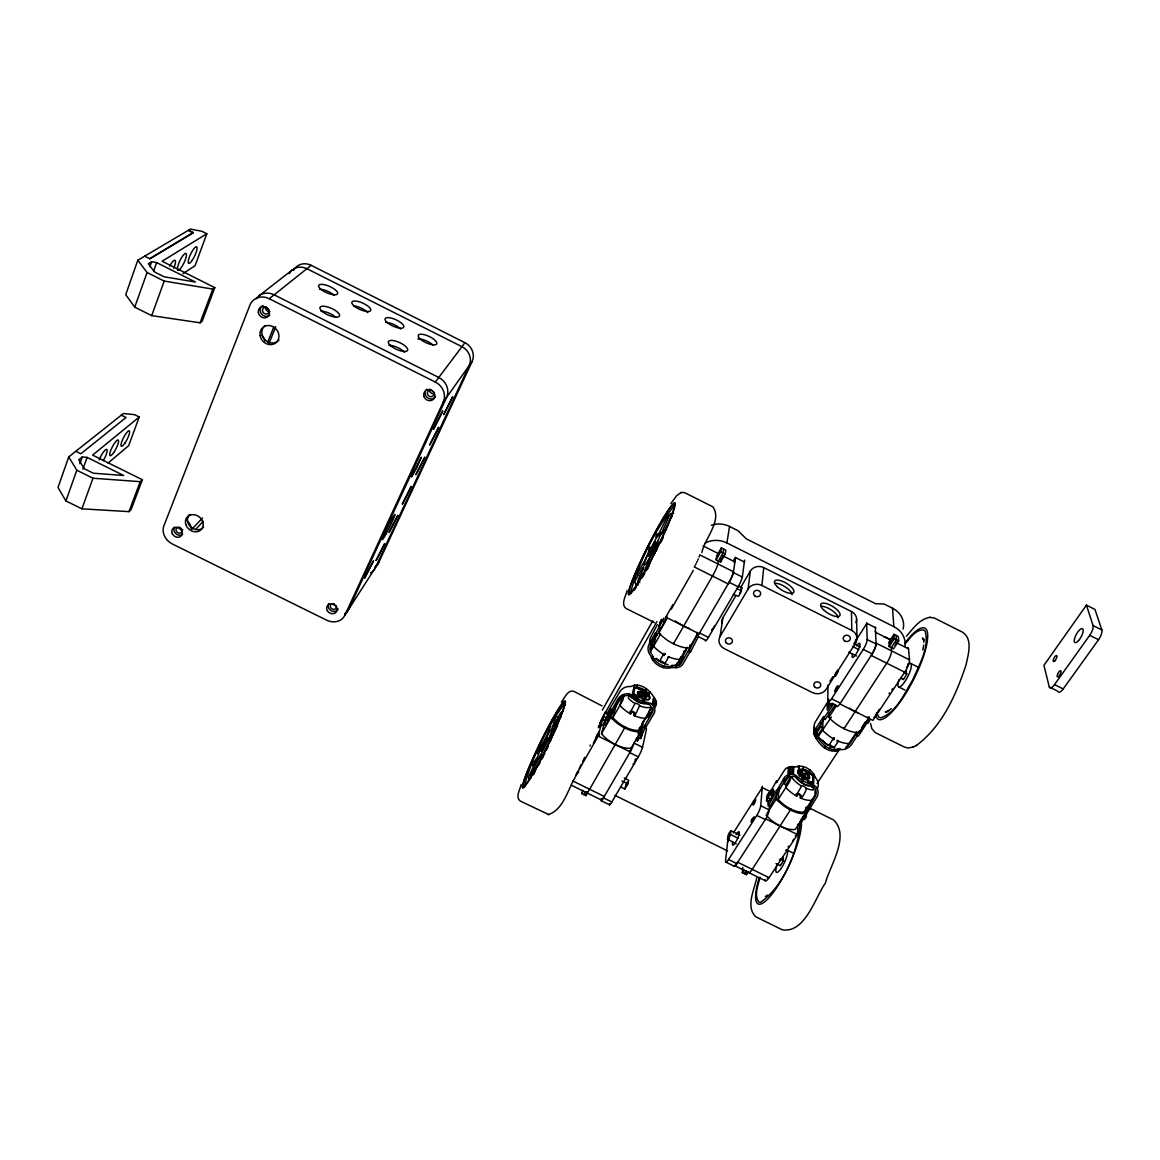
<?xml version="1.0" encoding="UTF-8"?>
<svg xmlns="http://www.w3.org/2000/svg" width="1160" height="1160" viewBox="0 0 1160 1160"><rect width="100%" height="100%" fill="white"/><g stroke="black" fill="none" stroke-linecap="round" stroke-linejoin="round"><path stroke-width="1.5" d="M828.689 699.291L828.631 703.932L831.647 705.425M869.391 716.865L859.125 732.453A23.098 9.512 32.8 0 1 828.863 717.387L828.936 712.312M829.124 702.844L827.268 705.483L827.196 710.137L831.894 703.525M827.979 685.183L827.761 701.104A7.888 1.798 -63.5 0 0 831.589 698.798L863.272 649.397A8.033 1.856 -63 0 0 867.187 639.537L866.607 622.775M721.796 558.496L722.999 557.264M822.933 720.172L822.744 730.379L824.079 731.786A20.822 8.744 32.9 0 0 833.315 738.702L833.692 739.906L833.678 738.456A1.987 0.841 33 0 1 833.736 738.238M835.055 705.265L825.195 719.49L823.498 718.562L823.528 716.663L814.683 730.264A8.758 7.554 4.8 0 0 814.015 732.99C816.567 743.067 828.806 755.464 839.884 749.693A12.325 10.614 4 0 0 851.527 744.503L857.399 735.585M838.462 740.993L834.127 747.635L832.865 747.069A2.987 1.276 33.1 0 0 828.37 744.836L826.529 743.879A16.82 7.148 33 0 1 821.106 739.543L817.22 735.643A1.972 1.696 5 0 1 816.452 733.323L820.714 726.682L820.816 722.158M767.949 801.168L768.065 806.011L784.319 777.519A8.598 7.322 6.9 0 1 786.582 775.678L791.033 774.416L794.977 774.837L803.053 780.956L815.799 786.437A12.079 10.252 6.3 0 1 816.654 797.486L801.444 822.309L801.139 821.019M837.143 740.182L837.114 741.602L838.448 741.254A20.822 8.744 32.9 0 0 847.699 743.531L849.047 743.473M839.332 748.505C830.386 752.941 822.092 744.067 817.495 737.354L817.568 734.323M817.902 737.818L817.974 734.773M815.088 790.264L814.958 795.325L804.039 811.957M817.495 737.354L816.466 730.757M817.147 736.875L817.22 733.83M811.71 800.284L810.347 800.4A20.416 9.294 33.5 0 1 801.183 798.327L800.342 797.935L800.893 795.745A1.958 0.899 33.6 0 0 799.24 793.904A1.958 0.899 33.6 0 0 797.486 794.063L796.992 796.282L796.152 795.832A20.416 9.294 33.5 0 1 787.176 788.916L785.885 787.495L786.045 784.711L790.743 776.721A1.929 1.653 6.9 0 0 788.133 777.316L784.015 783.711L786.045 784.711M814.74 736.44L814.9 730.365M813.537 786.582L813.319 789.96A16.588 7.468 33.4 0 1 807.896 789.003L806.069 788.133A2.943 1.334 33.5 0 0 801.647 785.943L796.152 795.542M769.08 794.034L776.663 780.782L776.533 782.739L784.784 769.689A8.526 7.279 6.8 0 1 787.016 767.847L791.439 766.586L795.354 767.006C802.183 764.353 810.13 768.413 813.885 774.329L813.566 786.074C807.186 787.611 799.486 780.665 794.44 776.403L787.669 777.069A6.713 5.728 6.9 0 0 785.9 778.519L769.79 806.794L769.587 805.547M815.901 738.311L815.987 735.266M816.567 735.846L816.104 728.538M797.964 773.053A9.411 4.51 23.5 0 1 798.065 770.515C803.126 766.673 810.448 771.531 813.001 776.446L812.827 782.449L811.492 782.304L803.213 778.374L797.949 773.053M814.117 734.396L814.233 725.421A8.685 7.511 4.7 0 1 814.9 722.695L828.82 700.103M813.435 773.677L813.087 785.885L811.71 787.002M814.465 735.774L814.335 726.812M805.591 812.797L814.958 796.644A10.136 8.613 6.3 0 0 814.233 787.364L812.145 787.176M810.057 781.84L809.985 784.508L810.666 782.072M867.985 716.865L867.376 722.39L858.429 736.02L856.689 735.15L856.66 733.236L849.802 743.647A10.353 8.918 4 0 1 846.017 746.909M806.403 813.392L806.287 816.77L804.46 819.54M808.288 783.682L808.375 781.144L808.172 783.623M635.883 583.48L637.957 585.394M766.035 814.9A22.33 10.556 33.8 0 0 795.325 829.385L805.779 813.493L806.011 807.012M801.952 782.26L802.851 778.128M803.3 766.659L802.749 770.762L799.066 770.878M802.473 771.69L802.285 776.591L800.748 775.837L800.951 770.936L802.473 771.69L800.356 774.952M765.005 879.671A9.367 2.248 -65.1 0 0 769.065 877.67L797.5 834.606L797.949 824.107M637.391 740.24L637.376 741.37L654.284 713.081A8.555 7.453 13.9 0 0 654.82 710.355L653.616 706.28L651.079 703.482L641.524 700.973L628.865 693.738A11.991 10.469 14.9 0 0 617.947 699.016L603.91 724.594L604.795 720.2M635.738 739.34L635.723 740.471L652.5 712.385A6.684 5.829 13.9 0 0 652.906 710.268L649.89 704.743L640.625 702.423L628.836 695.434A10.078 8.787 14.9 0 0 619.658 699.857L605.607 725.435L605.723 724.333M793.426 774.503L793.803 766.673M791.831 774.387L792.222 766.571M792.628 774.416L793.019 766.601M790.917 809.057L752.245 869.391A9.367 2.146 -65 0 1 748.36 871.957M790.236 774.488L790.656 766.673M789.467 774.634L789.887 766.803M787.973 775.054L788.394 767.224M784.015 783.711L784.29 778.984M800.342 797.935L800.429 796.456A1.958 0.899 33.6 0 0 799.965 795.499M803.213 778.374L802.241 782.434M778.984 787.582L778.215 799.37L779.505 800.806A20.329 9.411 33.6 0 0 802.575 812.232L803.938 812.102M766.963 813.45L776.33 798.921L776.924 789.931M565.196 705.28L564.92 703.09C546.737 727.596 532.266 757.19 524.204 786.596L524.929 786.523M728.03 838.549L725.551 860.691A7.511 1.595 -64.9 0 0 728.553 859.502L756.813 815.408L765.281 819.598A7.598 1.696 -64.6 0 0 769.182 809.912L769.442 806.36M770.356 793.933L770.617 790.38M769.428 800.371L768.543 801.763L766.528 800.777L768.312 797.979L768.688 793.005L773.038 795.151M766.528 800.777L766.905 795.789L768.688 793.005M756.813 815.408A7.598 1.653 -64.6 0 0 760.742 805.736L762.337 786.277M742.835 867.419L742.327 872.654L746.445 874.669L746.75 871.174M536.775 758.336L534.89 763.439M735.6 596.124L722.898 617.714L720.07 636.492A10.02 8.918 8.9 0 0 724.318 648.658L812.449 692.578A10.063 8.802 4.3 0 0 826.094 689.345L855.717 642.857A10.252 9.062 1.7 0 0 851.788 630.475L761.873 585.466L763.744 567.602A9.947 9.005 6 0 0 750.303 571.097L741.08 586.8M736.266 843.958L727.842 839.318A4.944 1.029 -64.8 0 0 730.133 835.707L731.061 830.734L739.862 835.069M727.436 839.608L728.364 834.62A4.944 1.029 -64.8 0 1 730.655 831.038L731.061 830.734M634.766 697.61L635.086 694.825L633.563 693.549L634.81 688.083L635.738 687.938A9.614 4.466 30.2 0 1 647.034 693.115A9.614 4.466 30.2 0 1 647.904 700.031M720.07 636.492L748.098 589.019L750.303 571.097M811.144 785.059L811.492 782.304L811.58 785.247M733.294 594.399L738.456 596.269A5.278 0.783 -63.2 0 0 740.936 592.078L741.878 587.801L738.731 586.235M656.139 537.124L656.226 534.311A5.118 0.943 27.6 0 1 657.691 534.339L658.024 534.441A4.857 0.899 27.6 0 1 658.372 534.572L659.359 532.701M697.16 632.447L696.565 635.723L705.367 640.117A7.917 1.145 -63.5 0 0 708.412 637.405L738.122 586.786A8.062 1.175 -63.2 0 0 742.342 577.042L744.589 560.135M797.036 833.359L796.326 835.389M795.253 835.809L796.079 835.78M601.851 725.493C596.951 726.639 604.548 716.822 599.299 726M672.916 604.606L665.782 617.149L699.103 633.766L729.118 582.291A8.062 1.131 -63.2 0 0 733.366 572.547L735.571 557.423M891.852 689.866L893.011 688.431M725.203 554.016L725.827 550.087L721.375 547.853L716.764 555.901L716.068 559.86L720.548 562.092L725.203 554.016L720.708 551.783L721.375 547.853M904.96 646.352A22.417 19.734 -0.2 0 0 893.838 626.647L726.885 542.952L729.553 526.466A21.677 19.836 8.7 0 0 711.37 525.262M631.518 697.624L634.404 685.27C644.859 684.066 653.674 693.97 656.371 703.047A8.482 7.41 13.9 0 1 655.85 705.759L655.559 706.425M649.788 691.911L648.15 696.652L649.788 691.911L648.715 693.23M720.548 562.092L721.201 558.12M723.651 548.999L723.014 552.928L718.359 561.005L717.866 563.919A10.063 1.305 -63.2 0 1 712.515 576.056L673.496 643.785L673.699 642.814M837.883 750.737L838.158 749.07L837.81 750.752M922.853 650.049L923.722 645.003M634.897 688.083C641.088 686.328 647.947 691.07 649.788 696.957A9.323 4.089 40.3 0 1 649.266 699.306L645.786 699.828L638.508 696.913C638.159 702.337 638.768 694.68 635.086 694.825L634.245 697.32M663.796 653.79L659.475 661.287L656.197 658.314M652.152 654.602C654.385 662.984 664.173 668.537 672.452 665.869L679.223 665.072A6.801 6.018 12.4 0 0 680.963 663.534L688.88 649.716L688.562 651.471L690.345 652.268L690.664 650.514M660.127 627.516L658.923 632.78A22.837 9.758 29.9 0 0 689.461 647.976L690.04 644.859M632.084 697.957L635.1 685.197M664.361 654.24L664.115 655.559L664.796 653.486L664.361 654.24A1.972 0.87 30 0 1 665.405 653.921M671.814 665.303L676.135 665.477A1.958 1.725 12.2 0 0 678.745 664.839L682.718 658.024L684.066 651.05M679.223 665.072L679.905 661.562M596.197 737.398L597.893 733.642L599.459 735.179M643.742 699.291L642.277 703.134M780.433 859.023L779.433 860.227M654.66 708.963L656.212 701.669M653.964 706.918L655.53 699.639M654.254 707.586L655.821 700.307M652.239 704.497L653.82 697.232M652.746 705.062L654.327 697.784M653.211 705.657L654.776 698.378L653.196 699.219M622.615 694.767L619.933 705.28L621.107 706.643A20.184 9.541 30.2 0 0 629.721 713.4L630.562 713.85L631.286 711.732A1.929 0.913 30.3 0 1 633.229 711.66A1.929 0.913 30.3 0 1 634.723 713.429L633.954 715.532L634.81 715.909A20.184 9.541 30.2 0 0 644.481 718.228L645.99 718.185M631.286 711.732L630.562 713.85M646.555 715.604L648.614 716.619L649.571 712.211M609.536 803.546A7.526 1.015 -64.4 0 0 611.842 801.995L638.333 756.856A7.627 1.044 -64.2 0 0 642.538 747.272L646.54 728.944M638.696 737.528L640.726 738.529L643.438 731.003L641.77 733.86M646.743 716.314L646.337 718.141L649.687 712.979M640.726 738.529L641.422 735.411M601.199 799.443A7.54 0.972 -64.4 0 0 603.447 797.862L630.228 751.927L631.083 748.185L640.654 731.771L642.915 721.694M639.595 727.262L638.87 730.409L637.376 730.452A20.097 9.643 30.3 0 1 614.089 718.924L612.929 717.562L616.149 705.178M646.99 694.55L645.961 699.074L644.423 698.305L645.453 693.796L646.99 694.55L645.047 697.914M664.535 620.643L663.752 621.774M620.397 786.828L624.848 789.017L627.865 783.885L628.691 780.216L624.254 778.027M624.848 789.017L625.399 786.567M836.447 751.129L836.824 749.476M642.567 703.236L644.09 699.393M661.33 619.397L658.779 626.385L662.722 619.44M689.91 651.963L682.587 664.564A8.7 7.699 12.4 0 1 680.369 666.536L676.729 667.812L671.945 667.522C663.23 670.146 653.167 664.288 650.644 655.603A12.238 10.861 13.3 0 1 649.266 643.887L655.429 633.041L655.023 634.766L656.777 635.636L657.169 633.911L651.007 644.757A10.266 9.12 13.3 0 0 651.297 653.413M657.401 624.573L650.905 637.029A12.122 10.788 13.2 0 0 649.919 644.163L649.977 644.337M636.68 695.87L636.101 698.291L636.014 695.449M625.167 727.03L589.642 789.264A9.411 1.117 -64.3 0 1 586.815 791.889M629.314 693.535L628.299 698.247A16.399 7.656 30.2 0 0 633.346 702.481L635.173 703.424A2.9 1.363 30.3 0 1 639.639 705.642L634.81 715.909L635.158 714.183A2.9 1.377 30.3 0 0 632.91 711.921M652.457 557.235L655.893 550.957M624.196 694.898L622.876 700.133L612.161 718.91M835.765 751.231L836.186 749.577M633.954 715.532L634.723 713.429M596.197 737.426L597.908 733.627M599.299 726.015L599.792 725.043M631.083 748.185A22.084 10.832 30.4 0 1 601.533 733.584L610.943 717.054L612.234 712.11M666.376 616.366L664.825 621.455L656.777 635.636M608.507 718.881L609.711 714.299L605.332 712.139L603.693 715.01L598.154 736.078L577.057 773.169M633.302 763.715L633.229 764.556L633.824 764.005M636.144 759.06L634.056 763.657M606.636 716.561L605.824 719.62L609.522 713.096L610.726 708.542L607.042 715.038M582.683 790.352L581.812 793.599L585.945 795.63L586.815 792.396M601.533 733.584L605.114 720.186M605.303 719.157L604.49 720.606L602.461 719.591L605.332 712.139M636.724 686.735L637.188 685.125M711.921 629.46L711.834 630.547L714.618 625.805M833.359 704.323L823.498 718.562M637.26 686.749L637.753 685.154M759.974 877.293C758.336 885.008 753.754 894.737 758.683 901.943L760.423 902.379C784.145 885.863 798.66 849.946 800.095 821.483M756.668 878.018C754.449 889.575 745.343 906.801 755.812 916.806L782.318 929.827C805.229 933.481 815.306 897.144 825.384 883.079C829.748 866.07 850.497 835.49 833.416 819.873L808.694 807.635M663.97 618.005L655.023 634.766M698.189 636.971L690.345 652.268M740.703 591.324L740.805 590.498M696.406 636.173L688.562 651.471M521.144 784.522C520.245 789.249 515.025 797.094 520.289 801.053L548.825 814.624M534.064 764.861L534.108 766.427M648.469 552.537L649.266 547.534A5.104 1.218 27.8 0 1 650.238 547.303M668.928 656.676L664.68 663.868L664.143 663.187A2.943 1.305 30.1 0 0 659.605 660.939L660.779 662.316L665.332 663.737M627.096 590.541C626.139 595.66 620.411 604.113 626.023 608.449L654.443 622.601M68.73 456.924L58 487.49L65.917 500.946L81.91 508.834L128.948 511.632L131.094 509.617L142.375 479.747L92.611 455.111L139.258 416.991L134.589 414.671L123.395 413.525L68.73 456.924L76.821 470.235L92.974 478.224L140.244 481.675L142.375 479.747M149.625 258.665L192.893 232.696L188.254 230.376L137.808 260.231L125.715 294.698L134.749 307.168L151.713 315.636L200.085 322.813L202.13 321.276L214.817 287.651L162.125 261.232L206.843 233.74L201.912 231.275L190.429 229.085L188.457 230.26L193.415 232.754L149.974 258.839L144.666 256.186M65.917 500.946L76.821 470.235M134.749 307.168L147.073 272.498L137.808 260.231M79.837 463.739L82.244 456.997L87.13 457.402L123.7 475.498L93.337 473.208L84.274 468.727L78.778 459.78L82.244 456.997M149.916 266.626L151.641 261.739L156.672 262.61L195.431 282.025L164.198 276.82L154.584 272.005L148.321 263.755L151.641 261.739M82.925 469.176L87.13 457.402M153.627 271.135L156.672 262.61M547.158 735.019L550.101 727.146A4.8 3.248 31 0 1 550.957 726.232M767.775 877.569L767.427 878.454M81.91 508.834L92.974 478.224M151.713 315.636L164.198 281.082L212.802 289.087L214.817 287.651M555.582 723.419L556.481 720.925A12.136 7.728 30.8 0 1 558.656 718.272M550.347 741.646L551.711 737.398M139.258 416.991L128.688 445.628L108.01 463.115M206.843 233.74L195.039 265.727L183.019 273.586M128.948 511.632L140.244 481.675M200.085 322.813L212.802 289.087M534.615 771.762L542.3 756.392M648.367 552.812L646.077 557.96M547.1 735.15L537.544 752.289A4.771 2.465 23.4 0 0 537.645 753.783M642.973 569.531L643.742 566.79L643.061 567.327M533.817 766.615L533.586 765.745M267.757 342.084L273.76 327.048M269.019 343.505L275.732 326.714M663.476 533.034L669.639 519.985A13.137 12.977 58.6 0 1 671.161 517.519M540.72 759.133L541.995 756.856M648.469 566.747L652.137 558.105M626.342 784.899C624.82 789.032 628.981 781.347 626.995 783.638M642.915 569.647L639.058 579.072A5.22 3.871 32.5 0 0 639.827 582.654M798.109 767.673L798.761 766.151M907.685 665.898L907.772 664.129M798.385 771.183L799.414 766.151L798.587 771.081M701.887 552.595C704.323 538.994 722.695 520.216 712.849 506.818L684.371 492.522L680.746 492.565M637.391 698.233L638.087 696.696M311.17 265.321L269.221 298.714A15.95 14.166 48.5 0 0 249.879 305.225L163.893 525.828A14.746 12.455 38.8 0 0 172.376 543.996L326.685 620.194A14.514 12.514 31.5 0 0 344.853 615.25L443.207 402.128L472.135 361.47A14.442 13.441 40.2 0 0 464.942 342.693L311.17 265.321A14.775 13.311 50.4 0 0 293.668 270.251M625.675 785.335L626.197 784.218M650.223 557.148L644.684 570.241A5.234 4.016 33 0 0 644.67 572.286M629.561 752.419L630.17 750.578L629.329 751.738M724.043 555.205L723.361 556.597M344.853 615.25L378.726 562.499L472.135 361.47M536.616 762.816L531.236 774.198A4.901 4.8 65.2 0 0 531.28 777.853M606.767 713.937L619.817 691.809A11.89 10.396 14.9 0 1 625.443 687.227L626.269 686.981A11.89 10.396 14.9 0 1 630.649 686.561L634.404 685.27M534.818 763.628L529.018 775.996A4.857 4.727 57.1 0 0 529.496 780.419M589.947 745.952L590.367 745.053M602.765 725.058L603.229 724.058M637.783 698.436L638.508 696.913M551.333 733.395L548.506 740.355L549.231 742.937M661.214 541.792L663.215 537.587M663.332 667.536L664.086 665.971M536.703 762.657L541.459 754.203L543.359 756.654M650.412 556.771L655.371 547.839M663.012 667.464L663.781 665.898M551.508 733.033L558.772 719.113M553.305 733.917L557.597 725.652M667.275 516.736L659.547 532.367M546.259 750.418L548.245 746.387M646.033 558.047L643.669 562.542M740.312 592.209L739.601 593.485M541.604 759.582L544.924 753.087M793.672 839.289L792.976 840.536M874.959 716.14L873.958 717.649M578.724 771.849C568.748 784.522 565.065 809.448 548.245 814.581M693.317 570.386L671.35 609.043M830.313 748.272L831.111 746.736L833.17 746.982M554.915 723.535L560.338 713.313A4.872 4.451 16 0 1 563.151 711.37M801.719 770.617L802.488 769.138M538.356 765.672L539.98 762.628M554.842 723.68L553.392 726.218M829.893 748.142L831.111 746.736M598.734 726.189L598.473 727.683L602.794 717.967L600.097 723.289L600.329 722.288M646.265 570.764L649.092 565.659M657.691 534.339L657.328 534.992L659.402 535.34M626.777 783.072L627.357 782.043M602.315 710.166L652.732 620.933M600.865 720.548L656.923 621.601M643.539 701.829L644.8 699.611M686.488 649.89L682.805 655.864M609.464 714.574L610.943 711.979M607.521 720.462L609 717.851M614.452 708.151L620.499 697.508M665.361 619.193L667 616.308M658.923 632.78L667.319 618.034M660.562 633.998L650.542 651.572L653.298 639.87L656.299 634.592L653.587 646.236L654.805 647.585A20.59 8.961 30 0 0 663.694 654.341L664.549 654.791M581.812 793.599L583.393 790.83M716.068 559.86L720.708 551.783M583.929 794.643L585.524 791.889M585.945 795.63L587.54 792.874M644.163 696.043L645.453 693.796M769.79 795.789L773.517 789.279L773.169 794.252L769.413 800.777M772.241 795.253L774.488 791.352M642.22 577.811L644.728 573.475M667.565 657.27L668.87 656.908A20.59 8.961 30 0 0 678.643 659.446L680.151 659.446L680.63 656.995L682.718 658.024M733.511 560.585L735.324 557.467L744.473 562.049M641.741 573.504L638.928 578.332A13.021 10.861 17.9 0 0 637.725 584.176M533.165 774.865L535.282 771.226M648.889 711.573L651.572 707.73A1.929 1.682 13.7 0 1 652.428 710.036L648.614 716.619M677.396 662.534L675.773 666.144L687.227 647.28M638.087 731.757L651.238 707.557L647.265 707.643A16.399 7.656 30.2 0 1 641.495 706.512L639.726 705.86M689.461 647.976L698.001 633.316M643.582 562.702L637.884 572.634A5.118 4.408 17.5 0 0 637.55 574.693M658.343 534.499L656.197 537.312M907.439 666.362L906.424 667.624M635.057 759.872L635.535 759.118M552.711 734.962L553.132 734.28L550.899 739.399M727.494 842.131L729.423 839.101M733.279 833.039L762.236 787.582L770.849 791.845M829.937 681.283L832.851 676.715M854.21 643.162L866.839 623.355L875.916 627.893M828.863 717.387L836.215 705.976M733.932 865.984A7.511 1.638 -65 0 0 736.875 863.606L765.731 818.902L797.5 834.606M777.374 800.69L789.583 781.681L791.091 776.895L794.528 780.651A16.588 7.468 33.4 0 0 799.82 784.986L801.516 786.045M831.329 717.068L818.076 736.846L817.568 735.817L822.788 727.726L820.714 726.682M875.336 627.154L876.105 644.003A8.033 1.914 -62.9 0 1 872.204 653.863L839.898 703.946L872.914 720.389L904.728 672.205A10.005 2.61 -62.9 0 0 909.484 659.851L908.541 648.846A9.874 2.538 -62.8 0 0 907.279 647.759M799.544 773.111L800.951 770.936M656.444 550.058L657.285 548.796M553.015 726.798L552.247 727.654L555.524 717.866A4.814 3.059 30.5 0 1 557.612 716.619L557.989 716.604A4.567 2.914 30.5 0 1 558.38 716.619M642.22 723.303L644.931 719.113M641.175 727.015L642.814 724.478L641.784 729.118L638.464 734.207M893.939 634.317L888.893 642.103L889.169 646.526L893.591 648.745L898.681 640.929L898.347 636.535L893.939 634.317L894.244 638.711L889.169 646.526M742.327 872.654L744.067 869.986M744.329 873.639L746.068 870.971M797.486 794.063L797.021 794.774A1.958 0.899 33.6 0 1 797.92 794.324M746.445 874.669L748.171 872.001M561.367 702.075C564.529 698.509 567.472 689.548 573.765 691.302L602.04 705.918M817.046 783.522L839.811 748.794M845.669 748.606L856.776 731.699M801.038 819.729L803.779 815.582M856.689 735.15L859.604 730.742M861.532 727.784L865.418 721.897M867.81 723.448L869.768 720.476L867.68 719.432M642.654 567.878L635.404 580.217A5.162 4.292 18.4 0 0 635.636 583.842L635.898 584.205A3.915 3.248 18.6 0 1 637.696 584.64M645.54 690.243L646.497 688.851L644.699 692.361M670.871 503.556L676.613 495.726L681.326 492.318M1086.427 605.128L1043.913 665.361L1049.293 686.966L1057.92 691.288A7.859 2.755 -61.9 0 0 1063.198 688.938L1098.52 639.755A8.018 2.827 -61 0 0 1101.855 629.996L1094.982 609.449L1086.427 605.128L1093.068 625.559A8.018 2.784 -61 0 1 1089.704 635.317L1054.527 684.588A7.859 2.697 -61.9 0 1 1049.293 686.966M645.598 693.173L646.584 691.78M830.807 703.772L828.936 706.396L827.268 705.483M824.282 718.924L816.495 730.945A6.844 5.902 4.8 0 0 815.973 733.091L816.06 734.207M634.172 590.164L636.448 586.989M655.559 542.024L648.759 556.205L653.24 548.796L655.559 542.024L658.735 543.62M443.207 402.128A15.573 14.311 38.4 0 0 435.334 382.06L464.942 342.693M824.615 747.779L825.673 746.373M824.325 747.562L825.398 746.156M664.912 529.975L660.794 534.89L669.436 515.518A5.205 5.147 57.2 0 1 672.901 513.053L673.38 513.01M807.693 782.681L808.766 781.332M906.352 636.303C912.847 628.938 919.576 618.715 930.16 617.366M905.191 643.713C910.194 638.362 915.298 629.46 923.592 629.923L925.187 631.228C929.595 648.005 919.039 664.912 912.717 679.963C904.249 693.593 896.854 712.051 880.744 717.837L878.816 717.199L876.67 712.82M655.429 547.752L658.952 543.155A5.278 2.233 24 0 1 660.635 542.648M809.042 771.4L810.173 770.11M741.878 587.801L741.428 588.308A5.278 0.783 -63.2 0 0 740.863 589.091M195.982 529.047L203.275 521.289M191.588 529.54L202.507 518.012M187.615 516.983L190.066 514.46M652.978 660.359L654.298 659.155M652.529 659.721L653.892 658.547M888.342 710.862L891.271 708.542M259.028 295.786L292.654 269.656M651.702 658.242L653.124 657.125M651.673 658.169L653.095 657.067M635.013 703.525L629.721 713.4L630.01 712.037A2.9 1.377 30.3 0 1 630.184 711.718M916.298 745.532C942.239 726.334 956.202 694.666 966.062 664.811C968.136 654.646 973.284 638.841 962.263 632.055L934.163 617.947L929.552 617.323M780.303 865.186L780.52 865.027A4.669 1.131 -65 0 0 783.232 860.473L783.333 856.935A4.669 1.131 -65 0 0 782.362 857.82M828.255 744.938L829.472 744.575L833.315 738.441M765.339 896.506L767.615 895.041M888.792 710.543L885.254 711.921L886.472 711.907M870.536 723.448L871.856 728.639L875.307 732.627L903.915 746.822L907.816 748.011L912.877 747.127M912.34 747.373L916.806 745.3M659.3 661.084L657.749 659.967A16.631 7.322 30 0 1 655.864 658.619M674.699 505.093C654.632 530.453 638.942 562.078 630.3 593.297L631.054 593.354M812.145 782.536L812.957 782.333M670.262 514.402A5.162 5.133 71.5 0 1 670.741 514.286L671.22 514.228M840.289 748.997L840.159 749.012A16.82 7.148 33 0 1 838.491 748.867M638.391 689.33L639.856 689.649M887.066 712.037L886.008 711.761M830.719 746.619L825.76 743.85L822.469 740.298M832.981 747.301L834.721 747.954M804.938 771.414L806.04 771.908M776.011 790.641L777.736 791.41M775.866 792.642L777.606 793.411M786.654 849.816L792.962 852.933M621.934 780.956L627.865 783.885M730.64 834.591L738.007 838.216M780.767 859.328L783.711 860.778M776.026 863.577L780.419 865.752M614.872 795.354L727.596 850.904M572.663 780.897L604.259 796.47A9.411 1.218 -64.3 0 1 601.446 798.457M769.065 877.67L737.76 862.242A9.381 2.044 -65 0 1 736.121 864.432M603.447 797.862L611.842 801.995M728.553 859.502L736.875 863.606M571.46 785.262L601.373 800.009M735.861 866.244L765.411 880.803M601.141 800.69L609.493 804.793M725.783 862.068L734.077 866.158M612.045 709.384L613.756 710.225M808.404 806.606L810.086 807.447M611.566 711.211L613.277 712.066M808.332 808.636L810.028 809.477M75.82 451.298L80.837 453.777L126.034 417.498L121.322 415.164M604.099 716.706L607.028 718.156M638 733.482L642.408 735.658M768.312 797.979L771.226 799.414M642.538 747.272L634.041 743.082A7.627 1 -64.1 0 1 629.808 752.637L638.333 756.856M760.742 805.736L769.182 809.912M598.154 736.078L630.228 751.927M659.75 622.166L661.49 623.022M853.934 643.872L860.183 646.99M729.118 582.291L738.122 586.786M863.272 649.397L872.204 653.863M904.728 672.205L871.204 655.429A10.02 2.378 -62.9 0 0 876.061 643.118L909.484 659.851M736.73 588.54L741.457 590.918M852.426 646.41L858.705 649.557M904.22 672.322L907.337 673.887M848.772 652.152L856.602 656.053M900.479 677.991L903.596 679.557M898.609 686.879L904.887 690.011M708.412 637.405L699.567 632.983A7.917 1.087 -63.5 0 1 696.565 635.723M831.589 698.798L840.391 703.178A7.888 1.841 -63.5 0 1 836.534 705.904M832.126 703.279L836.505 705.454M1054.527 684.588L1063.198 688.938M729.553 526.466L738.166 530.787L746.271 538.835L875.655 603.736L884.007 603.968L892.562 608.26A21.895 19.372 -0.6 0 1 903.133 629.082M269.221 298.714L435.334 382.06M763.744 567.602L851.484 611.566A10.005 8.888 1.2 0 1 855.891 622.659M894.244 638.711L898.681 640.929M703.12 545.954L718.025 553.422M722.593 555.712L734.918 561.889A9.932 1.377 -63.1 0 0 733.57 561.875M895.665 642.393L908.541 648.846M147.073 272.498L164.198 281.082M699.726 554.842L733.482 571.735A10.063 1.406 -63.2 0 1 728.175 583.9L694.318 566.964A10.063 1.175 -63.2 0 0 694.927 565.862M733.366 572.547L742.342 577.042M867.187 639.537L876.105 644.003M910.658 663.404L918.503 667.319M1093.068 625.559L1101.855 629.996M1089.704 635.317L1098.52 639.755M644.699 725.536L646.366 726.45M644.293 727.407L645.961 728.321M641.582 690.316L642.669 690.91M923.404 638.913L922.403 638.203L924.201 639.711M807.056 772.473L808.012 773.154M558.641 717.402L557.844 716.619M923.737 639.32L923.027 638.333L923.882 640.378M646.395 694.028L647.106 694.913M813.116 776.533L812.348 775.562A9.715 4.364 33.4 0 0 800.414 769.645A9.715 4.364 33.4 0 0 800.139 776.577M633.534 693.346L634.201 694.289A9.614 4.466 30.2 0 0 635.811 695.899M631.605 696.74L632.258 697.682A9.599 4.48 30.2 0 0 645.946 703.409M813.885 774.329L816.002 778.519A11.977 10.194 6.2 0 1 817.931 782.043L818.134 782.797A11.977 10.194 6.2 0 1 817.249 788.814M673.191 513.024L673.134 512.923A3.987 3.973 -53.6 0 0 673.583 513.445M536.775 758.336L532.527 763.904A4.8 2.248 23.7 0 0 533.252 766.093M806.185 788.365C807.171 790.148 799.515 801.937 801.284 796.877A2.929 1.349 33.6 0 0 799.124 794.281A2.929 1.349 33.6 0 0 796.282 794.005M875.626 714.502L876.423 717.315A51.2 13.325 -62.9 0 0 905.105 694.507A51.2 13.325 -62.9 0 0 927.71 636.014A51.2 13.325 -62.9 0 0 905.351 642.452M923.664 639.827L923.867 642.22M802.154 777.635L802.749 780.767M640.247 577.26L640.16 576.636A12.919 11.121 16.9 0 1 640.102 576.027M896.086 635.404L896.404 639.798L891.33 647.599L891.533 650.861A10.02 2.479 -62.9 0 1 886.718 663.201L844.016 728.668L844.016 727.61M892.562 608.26L893.838 626.647M856.616 619.251L857.022 638.319M855.645 639.377L855.717 642.857M851.484 611.566L851.788 630.475M834.156 737.716L834.17 739.166M373.274 570.764A13.616 11.934 32.1 0 0 375.26 567.892L469.191 365.603A14.558 13.528 40 0 0 461.941 346.695L306.907 268.714A14.891 13.398 50.2 0 0 289.275 273.673M372.403 571.576A13.616 11.934 32.1 0 1 370.417 572.88M378.726 562.499A13.514 11.875 32.1 0 1 374.941 566.863M721.955 623.268A9.773 8.744 8.6 0 1 722.898 617.714M748.098 589.019A10.194 9.178 6.5 0 1 761.873 585.466M820.584 606.303A11.107 4.133 31.2 0 1 831.473 610.058A11.107 4.133 31.2 0 1 838.143 617.86M774.619 583.291A11.078 4.162 30.6 0 1 785.639 587.105A11.078 4.162 30.6 0 1 792.062 594.775M256.2 298.816A15.805 14.065 48.7 0 1 274.108 294.829L438.784 377.478A15.443 14.21 38.5 0 1 446.571 397.401L348.769 609.13A14.398 12.441 31.5 0 1 346.709 612.147M345.796 612.973A14.398 12.441 31.5 0 1 344.796 613.712M187.094 520.738A9.135 7.743 38.9 0 1 190.893 528.38M417.832 339.01A10.194 3.524 24.9 0 1 432.926 345.013M385.642 322.393A10.223 3.524 24.4 0 1 400.693 329.15M353.539 305.834A10.28 3.524 24 0 1 367.749 312.591M319.58 289.188A10.324 3.509 23.6 0 1 334.167 295.38M388.948 345.303A10.527 3.741 24.5 0 1 404.434 352.234M320.928 311.156A10.614 3.726 23.5 0 1 335.95 317.477M736.063 834.707A7.468 1.595 -64.8 0 1 739.283 833.373A7.468 1.595 -64.8 0 1 734.657 843.668A7.468 1.595 -64.8 0 1 732.815 841.957M735.643 864.925A9.381 2.044 -65 0 1 734.512 865.534M788.51 846.162A3.842 0.928 -64.8 0 1 788.032 846.814M805.779 813.493A22.46 10.396 33.6 0 1 776.33 798.921M785.624 850.193A12.427 3.03 -65 0 1 786.161 858.313A12.427 3.03 -65 0 1 777.794 872.131A12.427 3.03 -65 0 1 777.316 863.924M801.444 823.02A48.183 11.629 -65 0 1 801.27 827.182L800.516 832.198A48.183 11.629 -65 0 1 769.051 897.622A48.183 11.629 -65 0 1 759.147 878.077M808.23 785.726A9.715 4.379 33.4 0 1 795.919 776.562M810.361 782.449A9.715 4.364 33.4 0 1 808.303 781.941M803.894 779.752A9.715 4.364 33.4 0 1 801.864 778.244M807.824 776.765A1.943 0.87 33.4 0 1 806.577 777.374A1.943 0.87 33.4 0 1 804.533 775.648A1.943 0.87 33.4 0 1 805.779 775.039M798.776 794.614A1.958 0.899 33.6 0 1 799.617 795.165M808.027 775.199A3.886 1.74 33.4 0 1 808.389 778.664A3.886 1.74 33.4 0 1 803.068 775.17A3.886 1.74 33.4 0 1 806.345 774.097M807.926 775.344A3.886 1.74 33.4 0 1 808.303 778.795A3.886 1.74 33.4 0 1 802.966 775.315A3.886 1.74 33.4 0 1 806.243 774.242M261.986 335.414A9.758 8.627 46.8 0 1 264.755 340.967M181.815 529.671A3.219 2.726 38.9 0 1 179.176 533.15A3.219 2.726 38.9 0 1 176.03 529.134A3.219 2.726 38.9 0 1 180.481 527.96M180.916 528.308A3.219 2.726 38.9 0 1 181.598 529.178M335.791 605.578A3.146 2.726 31.5 0 1 333.224 603.765M434.304 393.486A3.378 3.103 38.5 0 1 429.824 389.006M336.284 606.027A3.161 2.726 31.5 0 1 334.341 609.348A3.161 2.726 31.5 0 1 330.484 607.072A3.161 2.726 31.5 0 1 332.427 603.736M333.486 603.736A3.161 2.726 31.5 0 1 334.515 604.055M269.845 311.474A3.451 3.074 48.7 0 1 265.756 306.733M182.816 529.728A3.204 2.712 38.9 0 1 179.452 527.38M278.98 339.909A10.048 8.932 47.1 0 1 264.871 339.735A10.048 8.932 47.1 0 1 265.132 325.554M203.609 527.075A9.411 8.004 38.8 0 1 190.835 527.061A9.411 8.004 38.8 0 1 189.602 514.591M182.772 534.209A5.51 4.669 38.9 0 1 175.987 533.803A5.51 4.669 38.9 0 1 174.362 527.235M269.729 315.143A5.96 5.292 48.6 0 1 261.305 313.678A5.96 5.292 48.6 0 1 262.928 305.515M435.493 396.662A5.829 5.35 38.4 0 1 427.112 397.416A5.829 5.35 38.4 0 1 426.793 389.093M338.242 608.942A5.423 4.683 31.5 0 1 331.107 610.639A5.423 4.683 31.5 0 1 328.831 603.591M689.49 628.546A22.968 9.556 29.8 0 1 675.424 620.991M699.364 556.148A10.063 1.175 -63.2 0 1 699.074 556.988M698.291 558.946A10.063 1.175 -63.2 0 1 697.827 560.048M697.305 561.193A10.063 1.175 -63.2 0 1 696.74 562.368M696.145 563.542A10.063 1.175 -63.2 0 1 695.55 564.717M651.238 647.265A12.122 10.788 13.2 0 1 650.818 646.526M652.543 645.859A10.179 9.062 13.2 0 1 651.572 641.813M681.949 656.952A6.757 5.988 12.3 0 1 681.543 657.357M664.926 529.99A5.249 2.044 24.3 0 1 666.536 529.569M667.275 516.736A5.162 5.133 71.5 0 1 669.813 514.547M647.599 568.893A13.282 10.179 33.3 0 1 647.816 568.356M658.082 536.036A12.891 2.378 27.6 0 1 658.343 535.572M671.625 516.968A13.137 12.977 58.6 0 1 672.118 516.432M668.058 664.68A16.631 7.322 30 0 1 666.014 664.071M177.524 269.758A9.338 2.291 -64.5 0 1 182.903 255.707A9.338 2.291 -64.5 0 1 185.528 259.115A9.338 2.291 -64.5 0 1 177.915 270.251M169.549 266.249A9.483 2.378 -64.4 0 1 174.986 260.275A9.483 2.378 -64.4 0 1 173.768 268.221M99.151 459.969A8.961 2.117 -62.6 0 1 106.618 449.384A8.961 2.117 -62.6 0 1 103.197 460.709M856.718 645.728A7.931 1.812 -63 0 1 859.864 645.453A7.931 1.812 -63 0 1 854.587 656.009A7.931 1.812 -63 0 1 852.571 654.037M836.838 671.161A3.408 0.768 -63.3 0 1 838.086 671.35A3.408 0.768 -63.3 0 1 835.534 675.976A3.408 0.768 -63.3 0 1 835.476 673.641M835.707 673.104A3.408 0.768 -63.3 0 1 836.259 672.061M858.052 712.878A23.244 9.309 32.6 0 1 849.497 708.296M897.478 640.712A3.001 0.739 -62.7 0 1 897.347 641.262M897.115 641.915A3.001 0.739 -62.7 0 1 896.071 643.96M895.68 644.51A3.001 0.739 -62.7 0 1 894.969 645.221M889.169 639.16A9.889 2.421 -62.8 0 1 890.837 639.986L875.568 632.33A9.889 2.32 -62.9 0 0 875.118 631.272M889.517 692.999A4.031 1.044 -63.2 0 1 889.01 693.564M879.12 709.267A2.972 0.768 -63.4 0 1 877.467 712.486M877.09 712.892A2.972 0.768 -63.4 0 1 876.365 713.066M908.309 664.187A13.195 3.466 -62.9 0 1 910.31 670.683A13.195 3.466 -62.9 0 1 900.957 686.154A13.195 3.466 -62.9 0 1 899.029 679.542M902.915 679.499A4.959 1.305 -62.9 0 0 905.989 675.337L906.352 670.799A4.959 1.305 -62.9 0 0 905.801 671.205M705.164 543.054A22.2 20.213 9.1 0 1 726.885 542.952M884.08 636.941A8.004 7.047 -0.2 0 1 886.153 637.536M887.11 638.014A8.004 7.047 -0.2 0 1 887.98 638.595M640.654 731.771A22.2 10.657 30.3 0 1 610.943 717.054M558.772 719.113A4.915 4.567 14.7 0 1 560.773 717.387M533.716 774.358A12.412 12.136 65.2 0 1 534.093 773.038M534.745 764.861A12.122 5.699 23.5 0 1 535.282 763.367M584.654 757.379A48.444 5.118 -64.1 0 1 582.639 761.612M581.276 764.426A48.444 5.118 -64.1 0 1 579.188 768.63M577.796 771.385A48.444 5.118 -64.1 0 1 575.693 775.445M644.38 700.147A9.614 4.466 30.2 0 1 642.205 699.582M630.518 711.515A2.9 1.377 30.3 0 1 632.243 711.645M641.958 693.883A1.929 0.899 30.2 0 1 641.987 695.478A1.929 0.899 30.2 0 1 639.348 693.955A1.929 0.899 30.2 0 1 640.683 693.158M630.866 712.472A1.929 0.928 30.3 0 1 631.533 712.066M632.809 712.385A1.929 0.928 30.3 0 1 633.635 712.936M633.954 713.255A1.929 0.928 30.3 0 1 634.303 714.168M643.075 693.39A3.842 1.783 30.2 0 1 643.133 696.58A3.842 1.783 30.2 0 1 637.84 693.535A3.842 1.783 30.2 0 1 640.538 691.925M642.22 692.94A3.842 1.783 30.2 0 1 643.278 696.711A3.842 1.783 30.2 0 1 637.652 693.477A3.842 1.783 30.2 0 1 641.35 692.447M728.393 836.519L729.945 833.489L728.393 836.519M755.653 799.806C753.159 809.636 750.447 802.909 755.653 799.806M754.13 817.089C751.593 827.211 748.838 820.135 754.13 817.089M720.128 551.203L717.329 556.481L720.128 551.203M411.118 486.635L402.389 503.991L411.118 486.635M415.933 474.614L424.734 457.301L415.933 474.614M411.466 476.731L416.541 468.35L421.326 457.185L411.466 476.731M429.736 444.846L438.582 427.402L429.736 444.846M433.55 429.258L442.671 411.133L433.55 429.258M630.533 695.13L630.402 696.855L630.59 695.173M443.801 414.497L452.675 396.836L443.801 414.497M628.604 591.324L628.241 593.587A51.547 4.611 -63.3 0 0 661.968 538.341A51.547 4.611 -63.3 0 0 665.941 513.59A51.547 4.611 -63.3 0 0 628.604 591.324M364.646 578.101L373.447 560.933L364.646 578.101M376.101 560.425L384.656 543.707L376.101 560.425M598.212 734.86L593.441 743.531L599.096 731.409L597.487 735.774L598.212 734.86M638.565 581.639L638.377 582.566L639.218 579.71L638.565 581.639M389.151 532.237L397.764 515.432L389.151 532.237M548.027 737.586L541.328 751.042L548.027 737.586M563.412 709.543L561.73 714.139A48.488 4.016 -64 0 1 525.001 786.161A48.488 4.016 -64 0 1 543.01 737.093A48.488 4.016 -64 0 1 563.412 709.543M658.039 540.763L654.617 548.129A18.372 1.653 -63.3 0 1 643.988 564.862A18.372 1.653 -63.3 0 1 655.226 540.067A18.372 1.653 -63.3 0 1 658.967 538.559L658.039 540.763M1057.789 673.757L1057.557 674.293A3.451 1.189 -61.8 0 0 1057.456 676.831L1057.673 676.889A3.451 1.189 -61.8 0 0 1060.414 673.844A3.451 1.189 -61.8 0 0 1060.53 670.712A3.451 1.189 -61.8 0 0 1057.789 673.757M835.635 688.764L835.389 689.315A3.466 0.797 -63.4 0 0 834.881 691.896L834.997 691.969A3.466 0.797 -63.4 0 0 837.332 688.924A3.466 0.797 -63.4 0 0 837.969 685.72A3.466 0.797 -63.4 0 0 835.635 688.764M538.704 758.031L536.978 759.582A17.284 1.435 -64 0 1 546.606 737.195A17.284 1.435 -64 0 1 551.116 733.163A17.284 1.435 -64 0 1 538.704 758.031M814.494 786.364L813.015 787.393L814.538 786.364M777.157 586.583A11.092 4.133 30.5 0 0 793.599 592.586A11.092 4.133 30.5 0 0 781.84 581.044A11.092 4.133 30.5 0 0 777.157 586.583M823.542 609.812A11.121 4.104 31.2 0 0 839.811 615.728A11.121 4.104 31.2 0 0 827.732 604.026A11.121 4.104 31.2 0 0 823.542 609.812M726.348 642.93A3.509 3.117 8.9 0 0 732.264 641.958A3.509 3.117 8.9 0 0 728.175 637.826A3.509 3.117 8.9 0 0 726.348 642.93M754.899 596.008A3.567 3.219 6.5 0 0 760.627 594.036A3.567 3.219 6.5 0 0 755.755 590.498A3.567 3.219 6.5 0 0 754.899 596.008M844.509 640.827A3.582 3.175 1.7 0 0 850.309 638.913A3.582 3.175 1.7 0 0 845.51 635.404A3.582 3.175 1.7 0 0 844.509 640.827M815.074 687.314A3.524 3.088 4.3 0 0 820.758 685.487A3.524 3.088 4.3 0 0 816.002 682.051A3.524 3.088 4.3 0 0 815.074 687.314M420.993 339.692A10.208 3.509 24.9 0 0 436.61 344.099A10.208 3.509 24.9 0 0 424.923 334.849A10.208 3.509 24.9 0 0 420.993 339.692M387.759 322.988A10.252 3.509 24.5 0 0 403.549 327.482A10.252 3.509 24.5 0 0 392.007 318.289A10.252 3.509 24.5 0 0 387.759 322.988M355.351 306.921A10.295 3.494 24 0 0 370.707 310.474A10.295 3.494 24 0 0 357.904 301.426A10.295 3.494 24 0 0 355.351 306.921M321.987 290.145A10.338 3.494 23.6 0 0 337.56 293.813A10.338 3.494 23.6 0 0 324.858 284.809A10.338 3.494 23.6 0 0 321.987 290.145M323.423 312.359A10.628 3.712 23.6 0 0 339.459 315.984A10.628 3.712 23.6 0 0 326.351 306.632A10.628 3.712 23.6 0 0 323.423 312.359M391.166 346.144A10.541 3.712 24.5 0 0 407.407 350.639A10.541 3.712 24.5 0 0 395.488 341.069A10.541 3.712 24.5 0 0 391.166 346.144M385.86 534.209A13.905 0.841 -63.4 0 0 395.038 514.46A13.905 0.841 -63.4 0 0 385.41 531.816A13.905 0.841 -63.4 0 0 385.86 534.209M806.084 773.836A1.943 0.87 33.3 0 0 809.013 775.301A1.943 0.87 33.3 0 0 807.592 773.096A1.943 0.87 33.3 0 0 806.084 773.836M262.508 310.88A3.48 3.088 48.6 0 0 267.786 313.534A3.48 3.088 48.6 0 0 266.887 307.791A3.48 3.088 48.6 0 0 262.508 310.88M427.503 394.081A3.393 3.117 38.4 0 0 433.057 395.821A3.393 3.117 38.4 0 0 431.418 390.34A3.393 3.117 38.4 0 0 427.503 394.081M260.101 335.646A10.078 8.961 47 0 0 275.572 343.07A10.078 8.961 47 0 0 272.673 326.511A10.078 8.961 47 0 0 260.101 335.646M185.875 524.654A9.439 8.018 38.8 0 0 200.999 529.874A9.439 8.018 38.8 0 0 196.098 515.171A9.439 8.018 38.8 0 0 185.875 524.654M258.317 312.344A5.974 5.307 48.5 0 0 267.322 317.115A5.974 5.307 48.5 0 0 266.002 307.255A5.974 5.307 48.5 0 0 258.317 312.344M424.052 396.735A5.844 5.365 38.4 0 0 433.738 399.011A5.844 5.365 38.4 0 0 430.229 389.789A5.844 5.365 38.4 0 0 424.052 396.735M327.337 610.726A5.438 4.683 31.5 0 0 336.429 611.798A5.438 4.683 31.5 0 0 331.847 603.968A5.438 4.683 31.5 0 0 327.337 610.726M172.26 533.629A5.524 4.669 38.8 0 0 181.25 535.818A5.524 4.669 38.8 0 0 177.465 527.438A5.524 4.669 38.8 0 0 172.26 533.629M641.234 577.477A49.401 4.408 -63.3 0 0 674.236 505.354A49.401 4.408 -63.3 0 0 639.711 563.63A49.401 4.408 -63.3 0 0 641.234 577.477M192.328 260.13A9.193 2.219 -64.5 0 0 196.606 246.775A9.193 2.219 -64.5 0 0 188.964 258.245A9.193 2.219 -64.5 0 0 192.328 260.13M124.787 443.294A8.671 1.987 -62.8 0 0 129.282 430.853A8.671 1.987 -62.8 0 0 121.829 441.525A8.671 1.987 -62.8 0 0 124.787 443.294M113.665 452.603A8.816 2.044 -62.7 0 0 118.204 440.002A8.816 2.044 -62.7 0 0 110.562 450.877A8.816 2.044 -62.7 0 0 113.665 452.603M1078.568 640.566A7.917 2.712 -61.2 0 0 1082.686 628.792A7.917 2.712 -61.2 0 0 1074.899 637.492A7.917 2.712 -61.2 0 0 1078.568 640.566M1054.803 660.837A3.393 1.145 -61.6 0 0 1056.803 655.661A3.393 1.145 -61.6 0 0 1053.541 659.039A3.393 1.145 -61.6 0 0 1054.803 660.837M891.257 642.292A3.001 0.739 -62.8 0 0 892.997 637.812A3.001 0.739 -62.8 0 0 890.416 641.132A3.001 0.739 -62.8 0 0 891.257 642.292M534.252 771.124A46.472 3.857 -64 0 0 564.471 703.264A46.472 3.857 -64 0 0 532.759 759.06A46.472 3.857 -64 0 0 534.252 771.124M640.842 692.085A1.929 0.899 30.2 0 0 643.785 693.086A1.929 0.899 30.2 0 0 641.958 690.954A1.929 0.899 30.2 0 0 640.842 692.085"/></g></svg>
